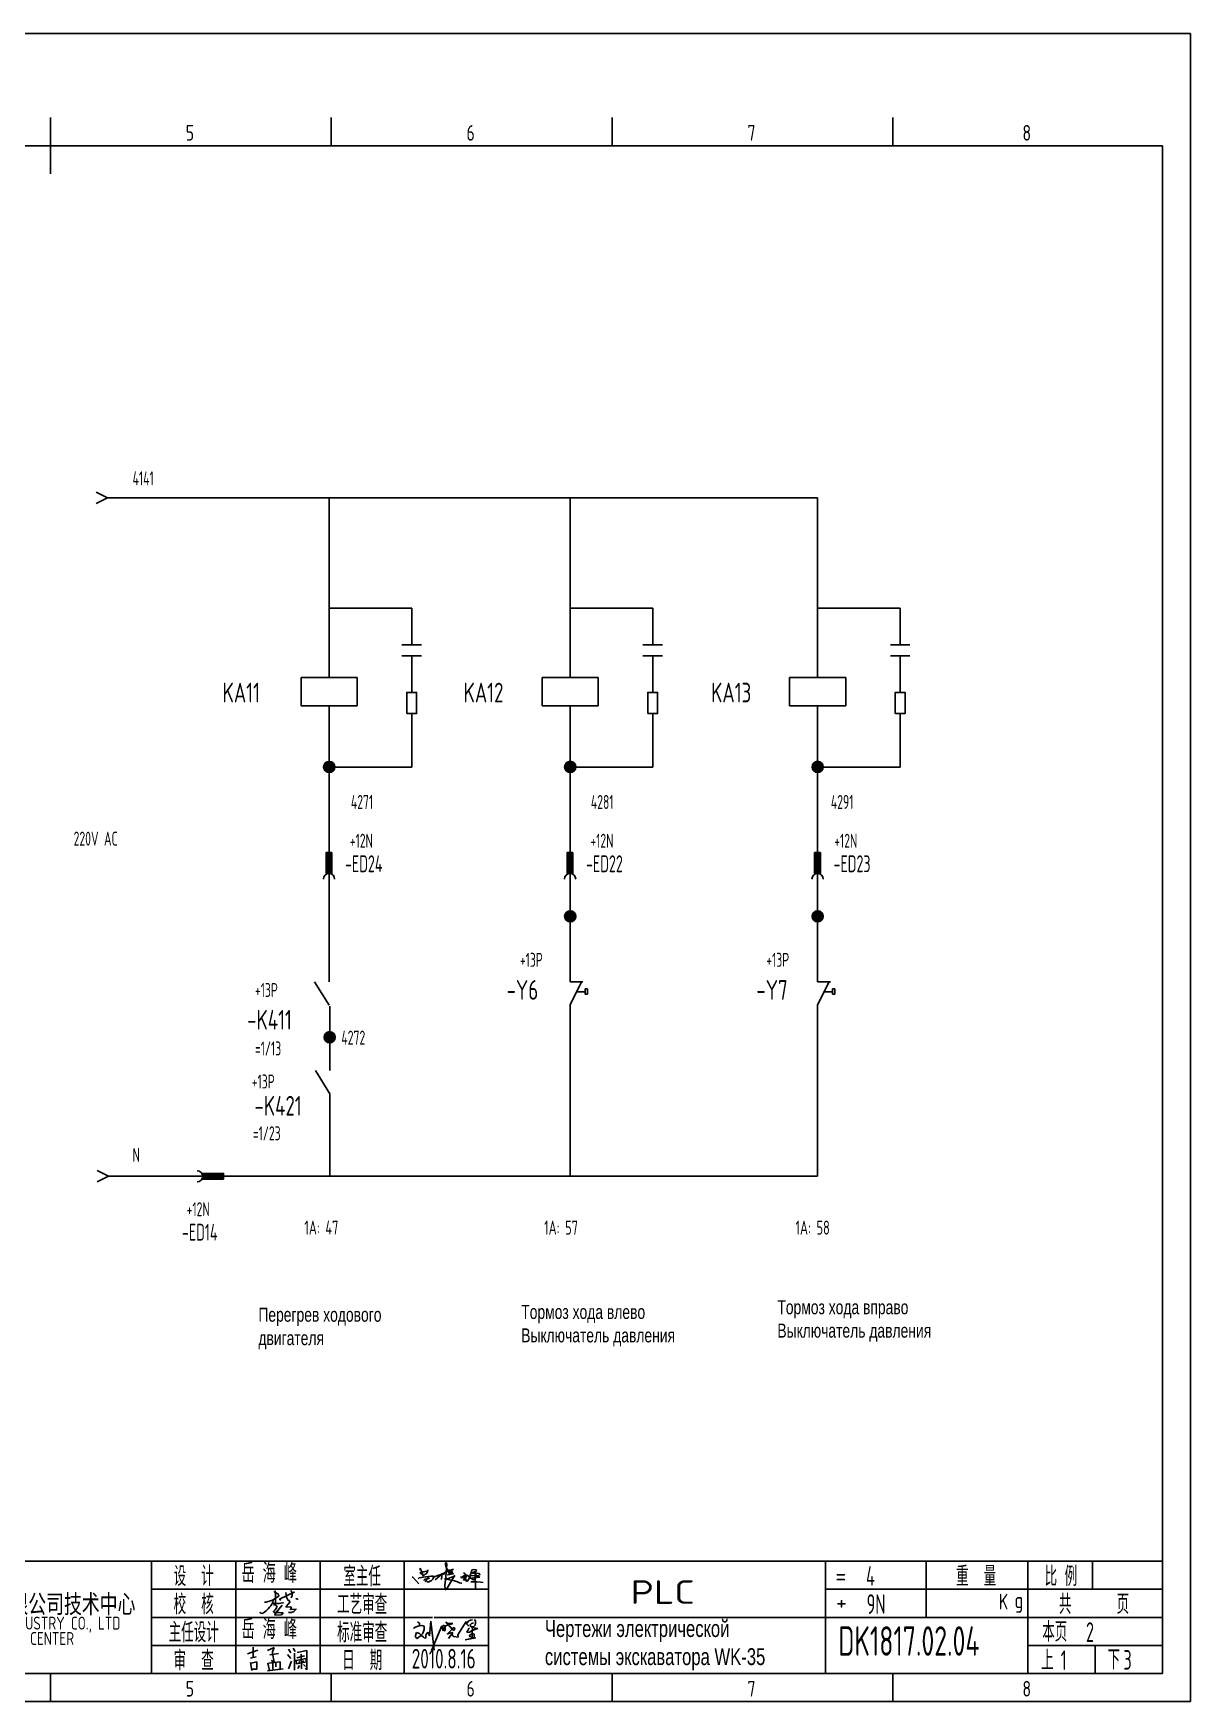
# Model space of a CAD drawing. Extents: x 590 to 9605, y -3741 to 975.
# Drawn here: x 4380.7 to 4586.7, y -1511.8 to -1214.8 of the extents above; entities that cross this region are included whole.
import ezdxf
from ezdxf.enums import TextEntityAlignment as Align

# ---------------------------------------------------------------- set-up
doc = ezdxf.new("R2010")
doc.units = 0
doc.header["$LTSCALE"] = 2
doc.header["$MEASUREMENT"] = 0
doc.linetypes.add('DASHED2', pattern=[0.375, 0.25, -0.125])
doc.linetypes.add('HIDDEN', pattern=[0.375, 0.25, -0.125])
doc.layers.get('0').update_dxf_attribs({"linetype": 'CONTINUOUS'})
for name, color, linetype in [('01', 7, 'CONTINUOUS'), ('11', 3, 'CONTINUOUS'), ('CONTINUOUS', 7, 'CONTINUOUS')]:
    doc.layers.add(name, color=color, linetype=linetype)
doc.styles.add('ROMAN', font='ROMANC.shx', dxfattribs={"width": 0.7, "height": 0.7})
doc.styles.add('ROMANS', font='romans', dxfattribs={"width": 0.67, "bigfont": 'hzlib'})
doc.styles.get("Standard").update_dxf_attribs({"font": 'isocp.shx', "width": 0.707, "bigfont": 'dfst.shx'})

# ---------------------------------------------------------------- blocks, each defined once
blk = doc.blocks.new('A$C5BE500A0')
for p, q in [((15.3, 41.2), (22.2, 26.1)), ((15.3, 40.1), (15.3, 41.2)), ((15.4, 37.7), (15.3, 40.1)), ((15.4, 32.4), (21, 34.6)), ((15.5, 31.8), (15.4, 32.4)), ((21, 34.6), (24.5, 35.1)), ((24.5, 35.1), (28.2, 35.6)), ((29.4, 34), (26.8, 30.7)), ((28.2, 35.6), (30.2, 36.8)), ((30.2, 38), (29.4, 34)), ((30.2, 36.8), (30.2, 38)), ((59.1, 30.4), (64.7, 33.7)), ((64.4, 48.9), (64.5, 51.6)), ((65.3, 44.3), (64.4, 48.9)), ((64.5, 51.6), (65.9, 52.2)), ((67.1, 48.5), (64.5, 17.9)), ((64.7, 33.7), (72, 37.3)), ((67.5, 39.5), (65.3, 44.3)), ((65.9, 52.2), (66.5, 51.5)), ((66.5, 51.5), (67.1, 48.5)), ((70.3, 36.3), (67.5, 39.5)), ((69.9, 34.1), (69.7, 33.3)), ((69.7, 33.3), (71.9, 33.6)), ((74.6, 36.5), (69.9, 34.1)), ((73.8, 32.8), (70.3, 36.3)), ((71.9, 33.6), (75.3, 34.2)), ((72, 37.3), (77.8, 39)), ((77.7, 30.8), (73.8, 32.8)), ((79.7, 39.2), (74.6, 36.5)), ((76.7, 32.6), (74.8, 31.8)), ((75.3, 34.2), (77, 34.5)), ((77.7, 33.5), (76.7, 32.6)), ((77, 34.5), (78, 34.1)), ((78, 34.1), (77.7, 33.5)), ((77.8, 39), (79.7, 39.2)), ((117.4, 32.7), (112.9, 30.9)), ((113.3, 30.9), (114.4, 35)), ((114.4, 35), (115.4, 38.4)), ((115.4, 38.4), (118.1, 38.8)), ((122.1, 34.8), (117.4, 32.7)), ((118.1, 38.8), (123.3, 38.3)), ((124.7, 36.8), (122.1, 34.8)), ((123.3, 38.3), (124.7, 36.8)), ((0, 24.1), (1.5, 23.9)), ((1.5, 23.9), (12.6, 10.8)), ((11.6, 21), (13.8, 22.8)), ((13.8, 22.8), (17.9, 23.5)), ((19.1, 30.1), (15.5, 31.8)), ((17.9, 23.5), (26, 24.9)), ((22.2, 26.1), (19.1, 30.1)), ((22.6, 18.1), (23.6, 19.3)), ((23.7, 17.3), (22.6, 18.1)), ((23.3, 27.9), (23.1, 27.8)), ((25.3, 29.5), (23.3, 27.9)), ((23.6, 19.3), (25.8, 19.9)), ((26.1, 16.2), (24.9, 15)), ((26.8, 30.7), (25.3, 29.5)), ((25.8, 19.9), (29.2, 20.8)), ((26, 24.9), (36.8, 26.1)), ((28.4, 20), (26.1, 16.2)), ((29.4, 15.2), (28.2, 15.7)), ((29.5, 22.1), (28.4, 20)), ((29.2, 20.8), (33, 21.4)), ((32.4, 15.1), (29.4, 15.2)), ((30.2, 22.7), (29.5, 22.1)), ((31.6, 22.6), (30.2, 22.7)), ((32.8, 22.1), (31.6, 22.6)), ((35, 16.2), (32.4, 15.1)), ((33, 21.4), (32.8, 22.1)), ((37.6, 17.7), (35, 16.2)), ((36.8, 26.1), (40.9, 26)), ((39.7, 20.3), (37.6, 17.7)), ((40.8, 21.6), (39.7, 20.3)), ((40.2, 22.8), (44.3, 25.4)), ((41.7, 24.4), (40.8, 21.6)), ((40.9, 26), (41.7, 24.4)), ((44.3, 25.4), (50.6, 27.7)), ((44.7, 18.7), (49.1, 22.6)), ((49.1, 22.6), (54.4, 27.2)), ((50.6, 27.7), (56.2, 29.3)), ((54.4, 27.2), (59.1, 30.4)), ((56.8, 20.6), (55.9, 19.6)), ((56.2, 29.3), (60.8, 29.6)), ((56.7, 31.7), (57.4, 29.6)), ((57.6, 25), (56.8, 20.6)), ((57.4, 29.6), (57.6, 25)), ((60.8, 29.6), (62.2, 29.2)), ((66.6, 21), (62.5, 20.6)), ((62.5, 20.6), (75.7, 18.4)), ((64.5, 17.9), (63.3, 8.5)), ((63.3, 8.5), (63.5, 0.1)), ((63.5, 0.1), (64.3, 0)), ((64.3, 0), (67.5, 2.5)), ((69.8, 21.4), (66.6, 21)), ((67.5, 2.5), (73.8, 13.7)), ((68.3, 28.6), (72.6, 29.4)), ((69.3, 29), (68.3, 28.6)), ((72, 30.5), (69.3, 29)), ((76.7, 24.1), (69.8, 21.4)), ((74.8, 31.8), (72, 30.5)), ((72.6, 29.4), (78.2, 30.4)), ((73.8, 13.7), (77.7, 20)), ((75.7, 18.4), (81.9, 16.6)), ((79.9, 25.4), (76.7, 24.1)), ((80.1, 30.5), (77.7, 30.8)), ((77.7, 20), (81.2, 25.6)), ((78.2, 30.4), (80.1, 30.5)), ((82.1, 26.9), (79.9, 25.4)), ((81.2, 25.6), (82.1, 26.9)), ((81.9, 16.6), (87.3, 14.8)), ((87.3, 14.8), (91.3, 12.9)), ((91.3, 12.9), (94.8, 12.6)), ((94.5, 25.2), (94.9, 23.9)), ((94.8, 12.6), (95.8, 12.8)), ((94.9, 23.9), (95.3, 23)), ((95.3, 23), (95.8, 22.8)), ((95.8, 22.8), (97, 23.3)), ((97, 23.3), (97.8, 25.3)), ((98.5, 23.8), (97.4, 25.9)), ((97.8, 25.3), (100.8, 27)), ((101.1, 23.3), (98.5, 23.8)), ((99, 31.4), (100.1, 32)), ((100.7, 21.1), (99.2, 17.4)), ((99.2, 17.4), (101.9, 20.9)), ((100.1, 32), (101.1, 31.6)), ((102.1, 27.7), (100.7, 21.1)), ((100.8, 27), (103.5, 26.5)), ((101.1, 31.6), (102.1, 30.6)), ((103.3, 23.7), (101.1, 23.3)), ((101.9, 20.9), (103.1, 21.8)), ((102.1, 30.6), (102.1, 27.7)), ((103.1, 21.8), (103.7, 20.1)), ((104.7, 23.9), (103.3, 23.7)), ((103.5, 26.5), (104.5, 25.2)), ((103.7, 20.1), (103.9, 18.5)), ((103.9, 18.5), (105, 16.1)), ((104.2, 28.7), (108.3, 26.3)), ((104.5, 25.2), (104.7, 23.9)), ((105, 16.1), (106.4, 15.7)), ((106.4, 15.7), (107.7, 17.3)), ((107.7, 17.3), (110.9, 22.6)), ((108.3, 26.3), (115.7, 20.2)), ((110.9, 22.6), (113.3, 30.9)), ((111.7, 21.6), (125.7, 23.5)), ((115.4, 22.1), (111.7, 21.6)), ((112.9, 30.9), (112.3, 30.9)), ((112.9, 26.9), (127.4, 26.5)), ((124.7, 26.6), (112.9, 26.9)), ((113.4, 15.2), (124.8, 14.7)), ((122.5, 23.3), (115.4, 22.1)), ((115.7, 20.2), (118.5, 18.9)), ((116.7, 30.8), (120.9, 31.8)), ((118.5, 18.9), (120.8, 19.6)), ((120.8, 19.6), (121.1, 20.7)), ((120.9, 31.8), (124.1, 32)), ((121.7, 31.5), (122.2, 1.9)), ((123, 28.1), (121.7, 31.5)), ((126.4, 24.6), (122.5, 23.3)), ((128.2, 25.5), (123, 28.1)), ((124.1, 32), (129.1, 31.3)), ((128.1, 26.7), (124.7, 26.6)), ((124.8, 14.7), (132, 14.1)), ((125.7, 23.5), (130.1, 23.8)), ((127.4, 26.5), (126.4, 24.6)), ((130.2, 28.3), (128.1, 26.7)), ((130.5, 24.3), (128.2, 25.5)), ((129.1, 31.3), (130.7, 30.3)), ((130.1, 23.8), (130.5, 24.3)), ((130.7, 30.3), (130.2, 28.3)), ((132, 14.1), (137.3, 13.6))]:
    blk.add_line(p, q)
blk = doc.blocks.new('lf')
for points in [[(409.4, 317.6), (411.9, 317.6), (420.7, 320.5), (429.4, 326.1), (429, 328.4), (426.7, 330.1), (424.2, 331.3), (423.4, 332.6), (424.4, 333.4), (425, 330.7), (425, 327.4), (425, 324.7), (424.8, 321.8), (424.8, 320.3), (424.8, 318.7), (425, 314.7), (425, 313), (424.8, 313)], [(432.1, 320.3), (430.6, 321.6), (450.9, 331.7), (450.9, 332.2)], [(439.5, 330.9), (440, 324.5), (442, 320.7)], [(446.2, 333.8), (448.1, 330.5), (448.1, 326.7), (446.6, 323.8)], [(421.5, 320.1), (421.3, 317.6), (420, 315.1), (418.6, 312.6), (416.7, 310.5), (414.9, 308.5), (411.9, 305.6), (410.1, 304.1), (408, 302.6), (406.1, 302), (403.6, 302.6), (403.6, 303.5), (403.9, 303.5)], [(421.3, 316.2), (424.8, 315.9), (427.1, 316), (429.8, 316), (434.8, 316.8), (436, 316.8)], [(421.9, 314.1), (423.8, 314.1), (425.4, 313.7), (426, 313), (426.9, 312), (427.1, 312), (426.5, 310.5), (426.1, 309.5), (424.2, 306.6), (423.1, 305.4), (422.1, 304.5), (423.2, 303.3), (427.3, 303.1), (429.8, 303.1), (432.3, 302.9), (435.4, 302.7), (433.1, 299.9), (424.6, 299.5), (424, 300.4), (425.6, 303.3), (434.3, 313.5)], [(441.8, 320.7), (443.7, 320.1), (444.9, 317.6), (443.1, 315.5), (439.7, 311.8), (439.8, 310.6), (445.4, 311.2), (447, 310.3), (445.6, 307.4), (453.6, 308), (450.3, 304.7), (447, 303.3), (443.7, 303.1), (442.9, 303.7)], [(453.4, 322.4), (454.9, 322.2), (455.7, 321.8), (456.1, 321.6), (456.3, 321.4)]]:
    blk.add_lwpolyline(points)

msp = doc.modelspace()

# ---------------------------------------------------------------- hatches: boundary and pattern name
at = {"linetype": 'HIDDEN'}
h = msp.add_hatch(color=0, dxfattribs=at)
edge = h.paths.add_edge_path()
edge.add_arc((4433.38, -1345.38), 1, 0, 360)
h = msp.add_hatch(color=0, dxfattribs=at)
edge = h.paths.add_edge_path()
edge.add_arc((4476.29, -1345.37), 1, 0, 360)
h = msp.add_hatch(color=0, dxfattribs=at)
edge = h.paths.add_edge_path()
edge.add_arc((4520.34, -1345.37), 1, 0, 360)
h = msp.add_hatch()
h.set_pattern_fill('_USER', color=256, scale=0.2, angle=-90, style=0, pattern_type=0)
h.set_pattern_definition([(270, (4428.35819, -1343.69588), (0.2, -4e-17), [])])
h.paths.add_polyline_path([(4432.83, -1364.34), (4433.87, -1364.34), (4433.87, -1360.63), (4432.83, -1360.63)])
h = msp.add_hatch()
h.set_pattern_fill('_USER', color=256, scale=0.2, angle=-90, style=0, pattern_type=0)
h.set_pattern_definition([(270, (4471.2646, -1343.69588), (0.2, -4e-17), [])])
h.paths.add_polyline_path([(4475.73, -1364.34), (4476.78, -1364.34), (4476.78, -1360.63), (4475.73, -1360.63)])
h = msp.add_hatch()
h.set_pattern_fill('_USER', color=256, scale=0.2, angle=-90, style=0, pattern_type=0)
h.set_pattern_definition([(270, (4515.32132, -1343.69588), (0.2, -4e-17), [])])
h.paths.add_polyline_path([(4519.79, -1364.34), (4520.84, -1364.34), (4520.84, -1360.63), (4519.79, -1360.63)])
h = msp.add_hatch(color=0, dxfattribs=at)
edge = h.paths.add_edge_path()
edge.add_arc((4476.29, -1371.97), 1, 0, 360)
h = msp.add_hatch(color=0, dxfattribs=at)
edge = h.paths.add_edge_path()
edge.add_arc((4520.34, -1371.97), 1, 0, 360)
h = msp.add_hatch(color=0, dxfattribs=at)
edge = h.paths.add_edge_path()
edge.add_arc((4433.46, -1393.5), 1, 0, 360)
h = msp.add_hatch()
h.set_pattern_fill('_USER', color=256, scale=0.2, angle=-180, style=0, pattern_type=0)
h.set_pattern_definition([(180, (4431.5073, -1413.26142), (-7e-17, -0.2), [])])
h.paths.add_polyline_path([(4410.86, -1417.73), (4410.86, -1418.78), (4414.57, -1418.78), (4414.57, -1417.73)])

# ---------------------------------------------------------------- linework, layer by layer
for p, q in [((4448.07, -1317.1), (4433.38, -1317.1)), ((4448.07, -1323.65), (4448.07, -1317.1)), ((4490.98, -1317.1), (4476.29, -1317.1)), ((4490.98, -1323.65), (4490.98, -1317.1)), ((4535.03, -1317.1), (4520.34, -1317.1)), ((4535.03, -1323.65), (4535.03, -1317.1)), ((4448.07, -1325.57), (4448.07, -1332.1)), ((4490.98, -1325.57), (4490.98, -1332.1)), ((4535.03, -1325.57), (4535.03, -1332.1)), ((4448.07, -1335.87), (4448.07, -1345.41)), ((4490.98, -1335.87), (4490.98, -1345.41)), ((4535.03, -1335.87), (4535.03, -1345.41)), ((4476.29, -1383.65), (4478.55, -1383.65)), ((4476.29, -1387.72), (4478.32, -1383.65)), ((4520.34, -1383.65), (4522.6, -1383.65)), ((4520.34, -1387.72), (4522.38, -1383.65)), ((4477.44, -1385.42), (4478.92, -1385.42)), ((4521.49, -1385.42), (4522.98, -1385.42)), ((4461.75, -1496.78), (4521.75, -1496.78)), ((4418.84, -1503.27), (4420.65, -1502.62)), ((4419.85, -1502.09), (4419.85, -1503.9)), ((4422.39, -1502.67), (4423.56, -1502.15)), ((4422.39, -1502.67), (4422.39, -1502.67)), ((4423.56, -1502.15), (4423.3, -1502.93)), ((4426.16, -1502.44), (4426.52, -1503.08)), ((4426.98, -1502.23), (4427.34, -1502.86)), ((4427.68, -1503.02), (4429.38, -1502.65)), ((4429.38, -1502.65), (4429.41, -1502.65)), ((4429.41, -1502.65), (4429.41, -1506.11)), ((4419.36, -1504.04), (4420.39, -1503.79)), ((4419.36, -1504.82), (4419.61, -1506.25)), ((4419.49, -1504.95), (4420.52, -1504.69)), ((4419.61, -1503.79), (4419.61, -1503.79)), ((4420.52, -1504.69), (4420.52, -1505.99)), ((4422.47, -1504.95), (4422.73, -1506.25)), ((4422.6, -1504.95), (4424.67, -1504.69)), ((4422.78, -1503.44), (4424.34, -1503.18)), ((4423.56, -1504.74), (4423.04, -1504.48)), ((4423.3, -1502.93), (4423.3, -1503.18)), ((4423.3, -1503.18), (4423.56, -1504.74)), ((4423.37, -1504.95), (4423.37, -1505.99)), ((4423.89, -1504.82), (4423.89, -1505.6)), ((4424.67, -1504.69), (4424.67, -1506.12)), ((4425.98, -1503.38), (4426.52, -1504.11)), ((4426.16, -1505.93), (4426.67, -1504.59)), ((4427.22, -1503.17), (4427.22, -1506.17)), ((4427.52, -1504.32), (4427.55, -1505.02)), ((4429.22, -1504.11), (4427.55, -1504.44)), ((4427.55, -1505.02), (4429.35, -1504.71)), ((4427.59, -1503.96), (4429.01, -1503.65)), ((4428.11, -1505.36), (4427.77, -1505.87)), ((4427.98, -1504.62), (4428.16, -1504.77)), ((4428.37, -1503.32), (4428.47, -1505.93)), ((4428.8, -1504.44), (4428.62, -1504.77)), ((4428.79, -1505.19), (4429.13, -1505.53)), ((4429.35, -1504.71), (4429.22, -1504.11)), ((4420.52, -1505.99), (4419.49, -1505.99)), ((4422.41, -1506.29), (4425.17, -1505.93)), ((4429.41, -1506.11), (4429.13, -1505.8))]:
    msp.add_line(p, q)
for points in [[(4447.2, -1335.87), (4448.94, -1335.87), (4448.94, -1332.1), (4447.2, -1332.1)], [(4490.1, -1335.87), (4491.85, -1335.87), (4491.85, -1332.1), (4490.1, -1332.1)], [(4534.16, -1335.87), (4535.91, -1335.87), (4535.91, -1332.1), (4534.16, -1332.1)], [(4433.87, -1360.63), (4433.87, -1364.34), (4432.83, -1364.34), (4432.83, -1360.63)], [(4476.78, -1360.63), (4476.78, -1364.34), (4475.73, -1364.34), (4475.73, -1360.63)], [(4520.84, -1360.63), (4520.84, -1364.34), (4519.79, -1364.34), (4519.79, -1360.63)], [(4478.93, -1384.89), (4479.34, -1384.89), (4479.34, -1385.82), (4478.93, -1385.82)], [(4522.99, -1384.89), (4523.4, -1384.89), (4523.4, -1385.82), (4522.99, -1385.82)], [(4414.57, -1418.78), (4410.86, -1418.78), (4410.86, -1417.73), (4414.57, -1417.73)]]:
    msp.add_lwpolyline(points, close=True)
at = {"layer": '01', "ltscale": 2}
for centre, start, end in [((4433.35, -1365.35), 0, 180), ((4476.26, -1365.35), 0, 180), ((4520.32, -1365.35), 0, 180), ((4409.86, -1418.26), 270, 90)]:
    msp.add_arc(centre, 1, start, end, dxfattribs=at)
at = {"layer": 'CONTINUOUS', "color": 3}
for p, q in [((4586.75, -1214.78), (4166.75, -1214.78)), ((4586.75, -1511.78), (4586.75, -1214.78)), ((4166.75, -1511.78), (4586.75, -1511.78))]:
    msp.add_line(p, q, dxfattribs=at)
at = {"layer": 'CONTINUOUS'}
for p, q in [((4383.75, -1234.78), (4383.75, -1229.78)), ((4186.75, -1234.78), (4581.75, -1234.78)), ((4383.75, -1234.78), (4383.75, -1239.78)), ((4581.75, -1506.78), (4581.75, -1234.78)), ((4391.91, -1296.47), (4393.91, -1297.47)), ((4391.91, -1298.47), (4393.91, -1297.47)), ((4433.38, -1297.47), (4433.38, -1329.48)), ((4476.29, -1297.47), (4476.29, -1329.48)), ((4520.34, -1297.47), (4520.34, -1329.48)), ((4446.33, -1323.65), (4449.81, -1323.65)), ((4489.24, -1323.65), (4492.71, -1323.65)), ((4533.3, -1323.65), (4536.77, -1323.65)), ((4446.33, -1325.57), (4449.81, -1325.57)), ((4489.24, -1325.57), (4492.71, -1325.57)), ((4533.3, -1325.57), (4536.77, -1325.57)), ((4438.38, -1329.48), (4428.38, -1329.48)), ((4428.38, -1329.48), (4428.38, -1334.48)), ((4438.38, -1334.48), (4438.38, -1329.48)), ((4481.29, -1329.48), (4471.29, -1329.48)), ((4471.29, -1329.48), (4471.29, -1334.48)), ((4481.29, -1334.48), (4481.29, -1329.48)), ((4525.34, -1329.48), (4515.34, -1329.48)), ((4515.34, -1329.48), (4515.34, -1334.48)), ((4525.34, -1334.48), (4525.34, -1329.48)), ((4428.38, -1334.48), (4433.38, -1334.48)), ((4433.38, -1334.48), (4433.38, -1383.65)), ((4433.38, -1346.01), (4433.38, -1334.48)), ((4433.38, -1334.48), (4438.38, -1334.48)), ((4471.29, -1334.48), (4476.29, -1334.48)), ((4476.29, -1334.48), (4476.29, -1383.65)), ((4476.29, -1334.48), (4481.29, -1334.48)), ((4476.29, -1346.01), (4476.29, -1334.48)), ((4515.34, -1334.48), (4520.34, -1334.48)), ((4520.34, -1334.48), (4520.34, -1383.65)), ((4520.34, -1346.01), (4520.34, -1334.48)), ((4520.34, -1334.48), (4525.34, -1334.48)), ((4433.38, -1345.42), (4433.38, -1345.42)), ((4476.29, -1345.41), (4476.29, -1345.41)), ((4520.34, -1345.41), (4520.34, -1345.41)), ((4433.38, -1372.03), (4433.38, -1372.03)), ((4476.29, -1372.02), (4476.29, -1372.02)), ((4520.34, -1372.02), (4520.34, -1372.02)), ((4476.31, -1373.43), (4476.31, -1373.43)), ((4520.36, -1373.43), (4520.36, -1373.43)), ((4433.51, -1387.99), (4433.51, -1399.41)), ((4476.29, -1387.72), (4476.29, -1418.25)), ((4520.34, -1387.72), (4520.34, -1418.25)), ((4433.46, -1393.55), (4433.46, -1393.55)), ((4433.51, -1403.58), (4433.51, -1418.24)), ((4392.08, -1417.25), (4394.08, -1418.25)), ((4392.08, -1419.25), (4394.08, -1418.25)), ((4413.32, -1418.13), (4413.32, -1418.13)), ((4569.25, -1486.78), (4569.25, -1491.78)), ((4448.41, -1498.75), (4448.66, -1498.55)), ((4448.41, -1498.75), (4448.66, -1498.55)), ((4448.41, -1498.75), (4448.66, -1498.55)), ((4448.41, -1498.75), (4448.66, -1498.55)), ((4448.66, -1498.55), (4449.02, -1498.4)), ((4448.66, -1498.55), (4449.02, -1498.4)), ((4448.66, -1498.55), (4449.02, -1498.4)), ((4448.66, -1498.55), (4449.02, -1498.4)), ((4448.76, -1499.98), (4448.87, -1499.62)), ((4448.76, -1499.98), (4448.87, -1499.62)), ((4448.76, -1499.98), (4448.87, -1499.62)), ((4448.76, -1499.98), (4448.87, -1499.62)), ((4448.87, -1499.62), (4448.92, -1499.47)), ((4448.87, -1499.62), (4448.92, -1499.47)), ((4448.87, -1499.62), (4448.92, -1499.47)), ((4448.87, -1499.62), (4448.92, -1499.47)), ((4448.92, -1499.47), (4449.12, -1499.52)), ((4448.92, -1499.47), (4449.12, -1499.52)), ((4448.92, -1499.47), (4449.12, -1499.52)), ((4448.92, -1499.47), (4449.12, -1499.52)), ((4449.02, -1498.4), (4449.38, -1498.3)), ((4449.02, -1498.4), (4449.38, -1498.3)), ((4449.02, -1498.4), (4449.38, -1498.3)), ((4449.02, -1498.4), (4449.38, -1498.3)), ((4449.07, -1497.58), (4449.43, -1497.79)), ((4449.07, -1497.58), (4449.43, -1497.79)), ((4449.07, -1497.58), (4449.43, -1497.79)), ((4449.07, -1497.58), (4449.43, -1497.79)), ((4449.12, -1499.52), (4449.48, -1499.67)), ((4449.12, -1499.52), (4449.48, -1499.67)), ((4449.12, -1499.52), (4449.48, -1499.67)), ((4449.12, -1499.52), (4449.48, -1499.67)), ((4449.38, -1498.3), (4449.89, -1498.25)), ((4449.38, -1498.3), (4449.89, -1498.25)), ((4449.38, -1498.3), (4449.89, -1498.25)), ((4449.38, -1498.3), (4449.89, -1498.25)), ((4449.43, -1497.79), (4449.48, -1497.94)), ((4449.43, -1497.79), (4449.48, -1497.94)), ((4449.43, -1497.79), (4449.48, -1497.94)), ((4449.43, -1497.79), (4449.48, -1497.94)), ((4449.48, -1497.94), (4449.48, -1498.25)), ((4449.48, -1497.94), (4449.48, -1498.25)), ((4449.48, -1497.94), (4449.48, -1498.25)), ((4449.48, -1497.94), (4449.48, -1498.25)), ((4449.48, -1499.67), (4449.84, -1500.03)), ((4449.48, -1499.67), (4449.84, -1500.03)), ((4449.48, -1499.67), (4449.84, -1500.03)), ((4449.48, -1499.67), (4449.84, -1500.03)), ((4449.99, -1499.72), (4449.68, -1499.98)), ((4449.99, -1499.72), (4449.68, -1499.98)), ((4449.99, -1499.72), (4449.68, -1499.98)), ((4449.99, -1499.72), (4449.68, -1499.98)), ((4449.89, -1498.25), (4450.3, -1498.35)), ((4449.89, -1498.25), (4450.3, -1498.35)), ((4449.89, -1498.25), (4450.3, -1498.35)), ((4449.89, -1498.25), (4450.3, -1498.35)), ((4450.19, -1499.32), (4449.99, -1499.72)), ((4450.19, -1499.32), (4449.99, -1499.72)), ((4450.19, -1499.32), (4449.99, -1499.72)), ((4450.19, -1499.32), (4449.99, -1499.72)), ((4450.3, -1498.96), (4450.19, -1499.32)), ((4450.3, -1498.96), (4450.19, -1499.32)), ((4450.3, -1498.96), (4450.19, -1499.32)), ((4450.3, -1498.96), (4450.19, -1499.32)), ((4450.3, -1498.35), (4450.3, -1498.55)), ((4450.3, -1498.35), (4450.3, -1498.55)), ((4450.3, -1498.35), (4450.3, -1498.55)), ((4450.3, -1498.35), (4450.3, -1498.55)), ((4450.3, -1498.55), (4450.3, -1498.96)), ((4450.3, -1498.55), (4450.3, -1498.96)), ((4450.3, -1498.55), (4450.3, -1498.96)), ((4450.3, -1498.55), (4450.3, -1498.96)), ((4450.6, -1499.88), (4450.76, -1499.62)), ((4450.6, -1499.88), (4450.76, -1499.62)), ((4450.6, -1499.88), (4450.76, -1499.62)), ((4450.6, -1499.88), (4450.76, -1499.62)), ((4450.76, -1499.62), (4450.96, -1499.42)), ((4450.76, -1499.62), (4450.96, -1499.42)), ((4450.76, -1499.62), (4450.96, -1499.42)), ((4450.76, -1499.62), (4450.96, -1499.42)), ((4450.96, -1499.42), (4451.01, -1499.52)), ((4450.96, -1499.42), (4451.01, -1499.52)), ((4450.96, -1499.42), (4451.01, -1499.52)), ((4450.96, -1499.42), (4451.01, -1499.52)), ((4451.01, -1499.52), (4451.16, -1499.88)), ((4451.01, -1499.52), (4451.16, -1499.88)), ((4451.01, -1499.52), (4451.16, -1499.88)), ((4451.01, -1499.52), (4451.16, -1499.88)), ((4451.21, -1500.08), (4451.47, -1497.43)), ((4451.21, -1500.08), (4451.47, -1497.43)), ((4451.21, -1500.08), (4451.47, -1497.43)), ((4451.21, -1500.08), (4451.47, -1497.43)), ((4451.47, -1497.43), (4452.08, -1502.63)), ((4451.47, -1497.43), (4452.08, -1502.63)), ((4451.47, -1497.43), (4452.08, -1502.63)), ((4451.47, -1497.43), (4452.08, -1502.63)), ((4451.62, -1502.68), (4453.41, -1498.27)), ((4451.62, -1502.68), (4453.41, -1498.27)), ((4451.62, -1502.68), (4453.41, -1498.27)), ((4451.62, -1502.68), (4453.41, -1498.27)), ((4453.46, -1498.34), (4453.57, -1498.82)), ((4453.46, -1498.34), (4453.57, -1498.82)), ((4453.46, -1498.34), (4453.57, -1498.82)), ((4453.46, -1498.34), (4453.57, -1498.82)), ((4453.57, -1498.34), (4453.71, -1498.23)), ((4453.57, -1498.34), (4453.71, -1498.23)), ((4453.57, -1498.34), (4453.71, -1498.23)), ((4453.57, -1498.34), (4453.71, -1498.23)), ((4453.68, -1499.15), (4453.57, -1498.34)), ((4453.68, -1499.15), (4453.57, -1498.34)), ((4453.68, -1499.15), (4453.57, -1498.34)), ((4453.68, -1499.15), (4453.57, -1498.34)), ((4453.57, -1498.82), (4453.68, -1499.15)), ((4453.57, -1498.82), (4453.68, -1499.15)), ((4453.57, -1498.82), (4453.68, -1499.15)), ((4453.57, -1498.82), (4453.68, -1499.15)), ((4453.71, -1498.23), (4453.86, -1498.23)), ((4453.71, -1498.23), (4453.86, -1498.23)), ((4453.71, -1498.23), (4453.86, -1498.23)), ((4453.71, -1498.23), (4453.86, -1498.23)), ((4453.79, -1498.93), (4453.82, -1498.67)), ((4453.79, -1498.93), (4453.82, -1498.67)), ((4453.79, -1498.93), (4453.82, -1498.67)), ((4453.79, -1498.93), (4453.82, -1498.67)), ((4453.82, -1499.19), (4453.79, -1498.93)), ((4453.82, -1499.19), (4453.79, -1498.93)), ((4453.82, -1499.19), (4453.79, -1498.93)), ((4453.82, -1499.19), (4453.79, -1498.93)), ((4453.82, -1498.67), (4453.9, -1498.49)), ((4453.82, -1498.67), (4453.9, -1498.49)), ((4453.82, -1498.67), (4453.9, -1498.49)), ((4453.82, -1498.67), (4453.9, -1498.49)), ((4453.93, -1499.26), (4453.82, -1499.19)), ((4453.93, -1499.26), (4453.82, -1499.19)), ((4453.93, -1499.26), (4453.82, -1499.19)), ((4453.93, -1499.26), (4453.82, -1499.19)), ((4453.86, -1498.23), (4454.01, -1498.56)), ((4453.86, -1498.23), (4454.01, -1498.56)), ((4453.86, -1498.23), (4454.01, -1498.56)), ((4453.86, -1498.23), (4454.01, -1498.56)), ((4453.9, -1498.49), (4454.15, -1498.31)), ((4453.9, -1498.49), (4454.15, -1498.31)), ((4453.9, -1498.49), (4454.15, -1498.31)), ((4453.9, -1498.49), (4454.15, -1498.31)), ((4454.01, -1498.93), (4453.93, -1499.26)), ((4454.01, -1498.93), (4453.93, -1499.26)), ((4454.01, -1498.93), (4453.93, -1499.26)), ((4454.01, -1498.93), (4453.93, -1499.26)), ((4454.01, -1498.56), (4454.01, -1498.93)), ((4454.01, -1498.56), (4454.01, -1498.93)), ((4454.01, -1498.56), (4454.01, -1498.93)), ((4454.01, -1498.56), (4454.01, -1498.93)), ((4454.12, -1497.57), (4455.26, -1498.86)), ((4454.3, -1497.79), (4454.12, -1497.57)), ((4454.12, -1497.57), (4455.26, -1498.86)), ((4454.3, -1497.79), (4454.12, -1497.57)), ((4454.12, -1497.57), (4455.26, -1498.86)), ((4454.3, -1497.79), (4454.12, -1497.57)), ((4454.12, -1497.57), (4455.26, -1498.86)), ((4454.3, -1497.79), (4454.12, -1497.57)), ((4454.15, -1498.31), (4454.56, -1498.12)), ((4454.15, -1498.31), (4454.56, -1498.12)), ((4454.15, -1498.31), (4454.56, -1498.12)), ((4454.15, -1498.31), (4454.56, -1498.12)), ((4455.4, -1497.87), (4454.3, -1497.79)), ((4455.4, -1497.87), (4454.3, -1497.79)), ((4455.4, -1497.87), (4454.3, -1497.79)), ((4455.4, -1497.87), (4454.3, -1497.79)), ((4454.63, -1499.52), (4454.41, -1499.74)), ((4454.63, -1499.52), (4454.41, -1499.74)), ((4454.63, -1499.52), (4454.41, -1499.74)), ((4454.63, -1499.52), (4454.41, -1499.74)), ((4454.41, -1499.74), (4454.52, -1499.7)), ((4454.41, -1499.74), (4454.52, -1499.7)), ((4454.41, -1499.74), (4454.52, -1499.7)), ((4454.41, -1499.74), (4454.52, -1499.7)), ((4454.52, -1499.7), (4455.22, -1499.48)), ((4454.52, -1499.7), (4455.22, -1499.48)), ((4454.52, -1499.7), (4455.22, -1499.48)), ((4454.52, -1499.7), (4455.22, -1499.48)), ((4454.56, -1498.12), (4455.07, -1497.98)), ((4454.56, -1498.12), (4455.07, -1497.98)), ((4454.56, -1498.12), (4455.07, -1497.98)), ((4454.56, -1498.12), (4455.07, -1497.98)), ((4454.6, -1500.51), (4455.18, -1499.81)), ((4454.6, -1500.51), (4455.18, -1499.81)), ((4454.6, -1500.51), (4455.18, -1499.81)), ((4454.6, -1500.51), (4455.18, -1499.81)), ((4454.93, -1499.22), (4454.63, -1499.52)), ((4454.93, -1499.22), (4454.63, -1499.52)), ((4454.93, -1499.22), (4454.63, -1499.52)), ((4454.93, -1499.22), (4454.63, -1499.52)), ((4455.37, -1498.67), (4454.93, -1499.22)), ((4455.37, -1498.67), (4454.93, -1499.22)), ((4455.37, -1498.67), (4454.93, -1499.22)), ((4455.37, -1498.67), (4454.93, -1499.22)), ((4455.4, -1499.52), (4455.04, -1499.96)), ((4455.4, -1499.52), (4455.04, -1499.96)), ((4455.4, -1499.52), (4455.04, -1499.96)), ((4455.4, -1499.52), (4455.04, -1499.96)), ((4455.07, -1497.98), (4455.4, -1497.87)), ((4455.07, -1497.98), (4455.4, -1497.87)), ((4455.07, -1497.98), (4455.4, -1497.87)), ((4455.07, -1497.98), (4455.4, -1497.87)), ((4455.18, -1499.81), (4455.26, -1499.81)), ((4455.18, -1499.81), (4455.26, -1499.81)), ((4455.18, -1499.81), (4455.26, -1499.81)), ((4455.18, -1499.81), (4455.26, -1499.81)), ((4455.22, -1499.48), (4455.37, -1499.52)), ((4455.22, -1499.48), (4455.37, -1499.52)), ((4455.22, -1499.48), (4455.37, -1499.52)), ((4455.22, -1499.48), (4455.37, -1499.52)), ((4455.26, -1498.86), (4455.59, -1499.11)), ((4455.26, -1498.86), (4455.59, -1499.11)), ((4455.26, -1498.86), (4455.59, -1499.11)), ((4455.26, -1498.86), (4455.59, -1499.11)), ((4455.26, -1499.81), (4455.37, -1500.07)), ((4455.26, -1499.81), (4455.37, -1500.07)), ((4455.26, -1499.81), (4455.37, -1500.07)), ((4455.26, -1499.81), (4455.37, -1500.07)), ((4455.62, -1498.6), (4455.37, -1498.67)), ((4455.62, -1498.6), (4455.37, -1498.67)), ((4455.62, -1498.6), (4455.37, -1498.67)), ((4455.62, -1498.6), (4455.37, -1498.67)), ((4455.37, -1499.52), (4455.4, -1499.52)), ((4455.37, -1499.52), (4455.4, -1499.52)), ((4455.37, -1499.52), (4455.4, -1499.52)), ((4455.37, -1499.52), (4455.4, -1499.52)), ((4455.59, -1499.11), (4455.73, -1498.86)), ((4455.59, -1499.11), (4455.73, -1498.86)), ((4455.59, -1499.11), (4455.73, -1498.86)), ((4455.59, -1499.11), (4455.73, -1498.86)), ((4455.73, -1498.86), (4455.62, -1498.6)), ((4455.73, -1498.86), (4455.62, -1498.6)), ((4455.73, -1498.86), (4455.62, -1498.6)), ((4455.73, -1498.86), (4455.62, -1498.6)), ((4456.28, -1499.87), (4457.78, -1497.49)), ((4456.28, -1499.87), (4457.78, -1497.49)), ((4456.28, -1499.87), (4457.78, -1497.49)), ((4456.28, -1499.87), (4457.78, -1497.49)), ((4457.77, -1497.56), (4457.9, -1497.99)), ((4457.77, -1497.56), (4457.9, -1497.99)), ((4457.77, -1497.56), (4457.9, -1497.99)), ((4457.77, -1497.56), (4457.9, -1497.99)), ((4457.87, -1497.82), (4458.23, -1497.4)), ((4457.87, -1497.82), (4458.23, -1497.4)), ((4457.87, -1497.82), (4458.23, -1497.4)), ((4457.87, -1497.82), (4458.23, -1497.4)), ((4458.06, -1499.09), (4457.87, -1499.39)), ((4458.06, -1499.09), (4457.87, -1499.39)), ((4458.06, -1499.09), (4457.87, -1499.39)), ((4458.06, -1499.09), (4457.87, -1499.39)), ((4457.87, -1499.39), (4457.97, -1499.45)), ((4457.87, -1499.39), (4457.97, -1499.45)), ((4457.87, -1499.39), (4457.97, -1499.45)), ((4457.87, -1499.39), (4457.97, -1499.45)), ((4457.9, -1497.99), (4458.13, -1498.25)), ((4457.9, -1497.99), (4458.13, -1498.25)), ((4457.9, -1497.99), (4458.13, -1498.25)), ((4457.9, -1497.99), (4458.13, -1498.25)), ((4457.97, -1499.45), (4458.33, -1499.39)), ((4457.97, -1499.45), (4458.33, -1499.39)), ((4457.97, -1499.45), (4458.33, -1499.39)), ((4457.97, -1499.45), (4458.33, -1499.39)), ((4458.23, -1498.77), (4458.06, -1499.09)), ((4458.23, -1498.77), (4458.06, -1499.09)), ((4458.23, -1498.77), (4458.06, -1499.09)), ((4458.23, -1498.77), (4458.06, -1499.09)), ((4458.13, -1498.25), (4458.26, -1498.28)), ((4458.13, -1498.25), (4458.26, -1498.28)), ((4458.13, -1498.25), (4458.26, -1498.28)), ((4458.13, -1498.25), (4458.26, -1498.28)), ((4458.23, -1497.4), (4458.52, -1497.3)), ((4458.23, -1497.4), (4458.52, -1497.3)), ((4458.23, -1497.4), (4458.52, -1497.3)), ((4458.23, -1497.4), (4458.52, -1497.3)), ((4458.33, -1498.64), (4458.23, -1498.77)), ((4458.33, -1498.64), (4458.23, -1498.77)), ((4458.33, -1498.64), (4458.23, -1498.77)), ((4458.33, -1498.64), (4458.23, -1498.77)), ((4458.29, -1500.14), (4458.52, -1499.84)), ((4458.29, -1500.14), (4458.52, -1499.84)), ((4458.29, -1500.14), (4458.52, -1499.84)), ((4458.29, -1500.14), (4458.52, -1499.84)), ((4458.33, -1499.39), (4458.85, -1499.13)), ((4458.33, -1499.39), (4458.85, -1499.13)), ((4458.33, -1499.39), (4458.85, -1499.13)), ((4458.33, -1499.39), (4458.85, -1499.13)), ((4458.46, -1498.25), (4458.52, -1498.02)), ((4458.46, -1498.25), (4458.52, -1498.02)), ((4458.46, -1498.25), (4458.52, -1498.02)), ((4458.46, -1498.25), (4458.52, -1498.02)), ((4458.65, -1498.47), (4458.46, -1498.25)), ((4458.65, -1498.47), (4458.46, -1498.25)), ((4458.65, -1498.47), (4458.46, -1498.25)), ((4458.65, -1498.47), (4458.46, -1498.25)), ((4458.52, -1497.3), (4458.91, -1497.2)), ((4458.52, -1497.3), (4458.91, -1497.2)), ((4458.52, -1497.3), (4458.91, -1497.2)), ((4458.52, -1497.3), (4458.91, -1497.2)), ((4458.52, -1498.02), (4458.72, -1497.86)), ((4458.52, -1498.02), (4458.72, -1497.86)), ((4458.52, -1498.02), (4458.72, -1497.86)), ((4458.52, -1498.02), (4458.72, -1497.86)), ((4458.52, -1499.84), (4459.01, -1499.65)), ((4458.52, -1499.84), (4459.01, -1499.65)), ((4458.52, -1499.84), (4459.01, -1499.65)), ((4458.52, -1499.84), (4459.01, -1499.65)), ((4459.08, -1498.44), (4458.65, -1498.47)), ((4459.08, -1498.44), (4458.65, -1498.47)), ((4459.08, -1498.44), (4458.65, -1498.47)), ((4459.08, -1498.44), (4458.65, -1498.47)), ((4458.72, -1497.86), (4458.98, -1497.79)), ((4458.72, -1497.86), (4458.98, -1497.79)), ((4458.72, -1497.86), (4458.98, -1497.79)), ((4458.72, -1497.86), (4458.98, -1497.79)), ((4458.85, -1498.57), (4458.88, -1498.93)), ((4459.83, -1498.77), (4458.85, -1498.57)), ((4458.85, -1498.57), (4458.88, -1498.93)), ((4459.83, -1498.77), (4458.85, -1498.57)), ((4458.85, -1498.57), (4458.88, -1498.93)), ((4459.83, -1498.77), (4458.85, -1498.57)), ((4458.85, -1498.57), (4458.88, -1498.93)), ((4459.83, -1498.77), (4458.85, -1498.57)), ((4458.85, -1499.13), (4459.3, -1498.93)), ((4458.88, -1498.93), (4458.85, -1499.42)), ((4458.85, -1499.13), (4459.3, -1498.93)), ((4458.88, -1498.93), (4458.85, -1499.42)), ((4458.85, -1499.13), (4459.3, -1498.93)), ((4458.88, -1498.93), (4458.85, -1499.42)), ((4458.85, -1499.13), (4459.3, -1498.93)), ((4458.88, -1498.93), (4458.85, -1499.42)), ((4458.85, -1499.42), (4458.85, -1499.91)), ((4458.85, -1499.42), (4458.85, -1499.91)), ((4458.85, -1499.42), (4458.85, -1499.91)), ((4458.85, -1499.42), (4458.85, -1499.91)), ((4458.98, -1497.79), (4459.08, -1497.76)), ((4458.98, -1497.79), (4459.08, -1497.76)), ((4458.98, -1497.79), (4459.08, -1497.76)), ((4458.98, -1497.79), (4459.08, -1497.76)), ((4459.01, -1499.65), (4459.21, -1499.78)), ((4459.01, -1499.65), (4459.21, -1499.78)), ((4459.01, -1499.65), (4459.21, -1499.78)), ((4459.01, -1499.65), (4459.21, -1499.78)), ((4459.34, -1498.18), (4459.08, -1498.44)), ((4459.34, -1498.18), (4459.08, -1498.44)), ((4459.34, -1498.18), (4459.08, -1498.44)), ((4459.34, -1498.18), (4459.08, -1498.44)), ((4459.17, -1497.2), (4459.4, -1497.33)), ((4459.17, -1497.2), (4459.4, -1497.33)), ((4459.17, -1497.2), (4459.4, -1497.33)), ((4459.17, -1497.2), (4459.4, -1497.33)), ((4459.21, -1499.78), (4459.17, -1500.27)), ((4459.21, -1499.78), (4459.17, -1500.27)), ((4459.21, -1499.78), (4459.17, -1500.27)), ((4459.21, -1499.78), (4459.17, -1500.27)), ((4459.3, -1498.93), (4459.83, -1498.77)), ((4459.3, -1498.93), (4459.83, -1498.77)), ((4459.3, -1498.93), (4459.83, -1498.77)), ((4459.3, -1498.93), (4459.83, -1498.77)), ((4459.44, -1497.72), (4459.34, -1498.18)), ((4459.44, -1497.72), (4459.34, -1498.18)), ((4459.44, -1497.72), (4459.34, -1498.18)), ((4459.44, -1497.72), (4459.34, -1498.18)), ((4459.4, -1497.33), (4459.44, -1497.72)), ((4459.4, -1497.33), (4459.44, -1497.72)), ((4459.4, -1497.33), (4459.44, -1497.72)), ((4459.4, -1497.33), (4459.44, -1497.72)), ((4448.76, -1500.28), (4448.76, -1499.98)), ((4448.76, -1500.28), (4448.76, -1499.98)), ((4448.76, -1500.28), (4448.76, -1499.98)), ((4448.76, -1500.28), (4448.76, -1499.98)), ((4449.02, -1500.54), (4448.76, -1500.28)), ((4449.02, -1500.54), (4448.76, -1500.28)), ((4449.02, -1500.54), (4448.76, -1500.28)), ((4449.02, -1500.54), (4448.76, -1500.28)), ((4449.68, -1499.98), (4449.02, -1500.54)), ((4449.68, -1499.98), (4449.02, -1500.54)), ((4449.68, -1499.98), (4449.02, -1500.54)), ((4449.68, -1499.98), (4449.02, -1500.54)), ((4449.84, -1500.03), (4450.14, -1500.28)), ((4449.84, -1500.03), (4450.14, -1500.28)), ((4449.84, -1500.03), (4450.14, -1500.28)), ((4449.84, -1500.03), (4450.14, -1500.28)), ((4450.14, -1500.28), (4450.3, -1500.39)), ((4450.14, -1500.28), (4450.3, -1500.39)), ((4450.14, -1500.28), (4450.3, -1500.39)), ((4450.14, -1500.28), (4450.3, -1500.39)), ((4450.3, -1500.39), (4450.6, -1500.49)), ((4450.3, -1500.39), (4450.6, -1500.49)), ((4450.3, -1500.39), (4450.6, -1500.49)), ((4450.3, -1500.39), (4450.6, -1500.49)), ((4450.6, -1500.49), (4450.6, -1499.88)), ((4450.6, -1500.49), (4450.6, -1499.88)), ((4450.6, -1500.49), (4450.6, -1499.88)), ((4450.6, -1500.49), (4450.6, -1499.88)), ((4451.16, -1499.88), (4451.16, -1499.98)), ((4451.16, -1499.88), (4451.16, -1499.98)), ((4451.16, -1499.88), (4451.16, -1499.98)), ((4451.16, -1499.88), (4451.16, -1499.98)), ((4451.16, -1499.98), (4451.21, -1500.08)), ((4451.16, -1499.98), (4451.21, -1500.08)), ((4451.16, -1499.98), (4451.21, -1500.08)), ((4451.16, -1499.98), (4451.21, -1500.08)), ((4455.04, -1499.96), (4454.6, -1500.51)), ((4455.04, -1499.96), (4454.6, -1500.51)), ((4455.04, -1499.96), (4454.6, -1500.51)), ((4455.04, -1499.96), (4454.6, -1500.51)), ((4455.37, -1500.07), (4455.55, -1500.21)), ((4455.37, -1500.07), (4455.55, -1500.21)), ((4455.37, -1500.07), (4455.55, -1500.21)), ((4455.37, -1500.07), (4455.55, -1500.21)), ((4455.55, -1500.21), (4456.32, -1500.29)), ((4455.55, -1500.21), (4456.32, -1500.29)), ((4455.55, -1500.21), (4456.32, -1500.29)), ((4455.55, -1500.21), (4456.32, -1500.29)), ((4456.34, -1500.28), (4456.28, -1499.87)), ((4456.34, -1500.28), (4456.28, -1499.87)), ((4456.34, -1500.28), (4456.28, -1499.87)), ((4456.34, -1500.28), (4456.28, -1499.87)), ((4457.61, -1500.79), (4459.47, -1500.4)), ((4457.61, -1500.79), (4459.47, -1500.4)), ((4457.61, -1500.79), (4459.47, -1500.4)), ((4457.61, -1500.79), (4459.47, -1500.4)), ((4458.95, -1500.5), (4457.61, -1500.79)), ((4458.95, -1500.5), (4457.61, -1500.79)), ((4458.95, -1500.5), (4457.61, -1500.79)), ((4458.95, -1500.5), (4457.61, -1500.79)), ((4458.82, -1500.37), (4458.29, -1500.14)), ((4458.82, -1500.37), (4458.29, -1500.14)), ((4458.82, -1500.37), (4458.29, -1500.14)), ((4458.82, -1500.37), (4458.29, -1500.14)), ((4458.85, -1499.91), (4458.82, -1500.37)), ((4458.85, -1499.91), (4458.82, -1500.37)), ((4458.85, -1499.91), (4458.82, -1500.37)), ((4458.85, -1499.91), (4458.82, -1500.37)), ((4459.17, -1500.27), (4458.95, -1500.5)), ((4459.17, -1500.27), (4458.95, -1500.5)), ((4459.17, -1500.27), (4458.95, -1500.5)), ((4459.17, -1500.27), (4458.95, -1500.5)), ((4569.75, -1506.78), (4569.75, -1501.78)), ((4186.75, -1506.78), (4581.75, -1506.78)), ((4383.75, -1511.78), (4383.75, -1506.78)), ((4401.75, -1506.78), (4461.75, -1506.78))]:
    msp.add_line(p, q, dxfattribs=at)
at = {"layer": 'CONTINUOUS', "linetype": 'Continuous'}
for p, q in [((4433.75, -1234.78), (4433.75, -1229.78)), ((4483.75, -1234.78), (4483.75, -1229.78)), ((4533.75, -1234.78), (4533.75, -1229.78)), ((4186.75, -1486.78), (4581.75, -1486.78)), ((4401.75, -1506.78), (4401.75, -1486.78)), ((4416.75, -1486.78), (4416.75, -1506.78)), ((4431.75, -1486.78), (4431.75, -1506.78)), ((4446.75, -1486.78), (4446.75, -1506.78)), ((4461.75, -1486.78), (4461.75, -1506.78)), ((4521.75, -1506.78), (4521.75, -1486.78)), ((4539.64, -1486.78), (4539.64, -1496.78)), ((4557.75, -1486.78), (4557.75, -1506.78)), ((4401.75, -1491.78), (4451.75, -1491.78)), ((4451.75, -1491.78), (4461.75, -1491.78)), ((4451.75, -1491.78), (4461.75, -1491.78)), ((4521.75, -1491.78), (4581.75, -1491.78)), ((4401.75, -1496.78), (4451.75, -1496.78)), ((4452.07, -1496.78), (4461.75, -1496.78)), ((4521.75, -1496.78), (4581.75, -1496.78)), ((4401.75, -1501.78), (4451.75, -1501.78)), ((4451.75, -1501.78), (4461.75, -1501.78)), ((4557.75, -1501.78), (4581.75, -1501.78)), ((4433.75, -1511.78), (4433.75, -1506.78)), ((4483.75, -1511.78), (4483.75, -1506.78)), ((4533.75, -1511.78), (4533.75, -1506.78))]:
    msp.add_line(p, q, dxfattribs=at)
at = {"layer": 'CONTINUOUS', "ltscale": 2}
for p, q in [((4393.91, -1297.47), (4520.34, -1297.47)), ((4433.38, -1345.41), (4448.07, -1345.41)), ((4476.29, -1345.41), (4490.98, -1345.41)), ((4520.34, -1345.41), (4535.03, -1345.41)), ((4433.38, -1387.8), (4430.79, -1383.61)), ((4433.52, -1403.6), (4430.93, -1399.41)), ((4394.08, -1418.25), (4520.34, -1418.25))]:
    msp.add_line(p, q, dxfattribs=at)
at = {"layer": 'CONTINUOUS', "color": 7}
for p, q in [((4433.36, -1360.9), (4433.36, -1360.9)), ((4476.26, -1360.9), (4476.26, -1360.9)), ((4520.32, -1360.9), (4520.32, -1360.9)), ((4414.3, -1418.26), (4414.3, -1418.26))]:
    msp.add_line(p, q, dxfattribs=at)
at = {"layer": 'CONTINUOUS'}
for centre in [(4433.38, -1345.38), (4476.29, -1345.37), (4520.34, -1345.37), (4476.29, -1371.97), (4520.34, -1371.97), (4433.46, -1393.5)]:
    msp.add_circle(centre, 1, dxfattribs=at)

# ---------------------------------------------------------------- block references
for name, p, xscale, yscale, zscale in [('A$C5BE500A0', (4448.15, -1491.83), 0.09216000000242275, 0.09215999999923952, 0.09216000000000003), ('lf', (4369.43, -1534.73), 0.1280000000006112, 0.1279999999999291, 0.128)]:
    msp.add_blockref(name, p, dxfattribs=dict(xscale=xscale, yscale=yscale, zscale=zscale))

# ---------------------------------------------------------------- texts
at = {"width": 1.327551}
msp.add_text('PLC', height=4.2, dxfattribs=at).set_placement((4487.02, -1494.37), (4498.45, -1494.37), align=Align.FIT)
at = {"char_height": 3.5, "attachment_point": 1}
for s, insert, width in [('岳 海 峰', (4417.77, -1487.15), 12.9495), ('岳 海 峰', (4417.77, -1497.15), 12.9495), ('2010.8.16', (4448.07, -1502.38), 12.1142)]:
    msp.add_mtext(s, dxfattribs=dict(at, insert=insert, width=width))
at = {"layer": '11', "width": 0.707}
msp.add_text('DK1817.02.04', height=5.25, dxfattribs=at).set_placement((4524.02, -1503.61))
at = {"layer": 'CONTINUOUS', "linetype": 'Continuous', "style": 'ROMAN', "width": 0.7}
for s, p in [('5', (4407.84, -1233.88)), ('6', (4457.82, -1233.88)), ('7', (4507.85, -1233.88)), ('8', (4556.8, -1233.88)), ('K', (4552.59, -1495.38)), ('g', (4555.41, -1495.12)), ('5', (4407.84, -1510.88)), ('6', (4457.82, -1510.88)), ('7', (4507.85, -1510.88)), ('8', (4556.8, -1510.88))]:
    msp.add_text(s, height=2.8, dxfattribs=at).set_placement(p)
at = {"layer": 'CONTINUOUS', "color": 7, "width": 0.67}
for s, p in [('4141', (4398.37, -1295.24)), ('4271', (4437.24, -1352.86)), ('4281', (4479.96, -1352.86)), ('4291', (4522.69, -1352.86)), ('220V AC', (4387.88, -1359.39)), ('+13P', (4467.33, -1380.97)), ('+13P', (4511.2, -1380.97)), ('+13P', (4420.16, -1386.34)), ('4272', (4435.55, -1394.82)), ('=1/13', (4420.16, -1396.75)), ('+13P', (4419.6, -1402.63)), ('=1/23', (4419.79, -1411.85)), ('N', (4398.37, -1415.71))]:
    msp.add_text(s, height=2.5, dxfattribs=at).set_placement(p)
at = {"layer": 'CONTINUOUS', "style": 'ROMANS', "width": 0.67}
for s, p in [('KA11', (4414.39, -1333.88)), ('KA12', (4457.3, -1333.88)), ('KA13', (4501.36, -1333.88)), ('-Y6', (4464.96, -1386.82)), ('-Y7', (4509.43, -1386.82)), ('-K411', (4418.77, -1392.14)), ('-K421', (4420.07, -1407.45))]:
    msp.add_text(s, height=3.5, dxfattribs=at).set_placement(p)
at = {"layer": 'CONTINUOUS', "color": 1, "width": 0.67}
for s, height, p in [('+12N', 2.5, (4437.05, -1359.77)), ('+12N', 2.5, (4479.88, -1359.77)), ('+12N', 2.5, (4523.3, -1359.77)), ('-ED24', 3, (4436.2, -1364.11)), ('-ED22', 3, (4479.11, -1364.11)), ('-ED23', 3, (4523.17, -1364.11)), ('+12N', 2.5, (4408, -1425.36)), ('-ED14', 3, (4407.16, -1429.71))]:
    msp.add_text(s, height=height, dxfattribs=at).set_placement(p)
at = {"layer": 'CONTINUOUS', "color": 0, "linetype": 'ByBlock', "width": 0.707}
for s, p in [('1A: 47', (4428.96, -1428.64)), ('1A: 57', (4471.65, -1428.64)), ('1A: 58', (4516.4, -1428.64))]:
    msp.add_text(s, height=2.5, dxfattribs=at).set_placement(p)
at = {"layer": 'CONTINUOUS', "width": 0.67}
for s, p in [('设  计', (4409.25, -1489.28)), ('室主任', (4439.25, -1489.28)), ('重  量', (4548.55, -1489.28)), ('比 例', (4563.65, -1489.28)), ('校  核', (4409.25, -1494.28)), ('工艺审查', (4439.25, -1494.28)), ('共      页', (4569.55, -1494.27)), ('主任设计', (4409.25, -1499.28)), ('标准审查', (4439.25, -1499.28)), ('本页', (4562.55, -1499.17)), ('审  查', (4409.25, -1504.28)), ('日  期', (4439.25, -1504.28)), ('上', (4561.25, -1504.26)), ('下', (4573.07, -1504.26))]:
    msp.add_text(s, height=3.5, dxfattribs=at).set_placement(p, align=Align.MIDDLE)
for s, p in [('4', (4528.95, -1491.15)), ('9N', (4529.06, -1496.17)), ('2', (4568.11, -1501.15)), ('1', (4563.61, -1506.15)), ('3', (4574.77, -1506.09))]:
    msp.add_text(s, height=3.5, dxfattribs=at).set_placement(p)
at = {"layer": 'CONTINUOUS', "linetype": 'Continuous', "style": 'ROMAN'}
for s, p in [('=', (4523.48, -1490.73)), ('+', (4523.59, -1495.46))]:
    msp.add_text(s, height=2.8, dxfattribs=at).set_placement(p)
at = {"layer": 'CONTINUOUS', "linetype": 'DASHED2', "ltscale": 2, "attachment_point": 1}
for s, insert, char_height, width in [('{\\fArial|b0|i0|c204|p34;Тормоз хода вправо Выключатель давления}', (4513.17, -1440.31), 2.5, 27.8597), ('{\\fArial|b0|i0|c204|p34;Перегрев ходового двигателя}', (4420.77, -1441.64), 2.5, 24.2383), ('{\\fArial|b0|i0|c204|p34;Тормоз хода влево\\fArial|b0|i0|c0|p34;\\P\\fArial|b0|i0|c204|p34;Выключатель давления}', (4467.57, -1441.15), 2.5, 27.8597), ('{\\fArial|b0|i0|c204|p34;Чертежи электрической системы экскаватора WK-35}', (4471.78, -1497.27), 3, 42.8436)]:
    msp.add_mtext(s, dxfattribs=dict(at, insert=insert, char_height=char_height, width=width))
at = {"layer": 'CONTINUOUS', "insert": (4376.61, -1497.21), "char_height": 3.3, "width": 50, "attachment_point": 5, "line_spacing_factor": 0.7125}
msp.add_mtext('{\\f宋体|b0|i0|c134|p2;太原重工股份有限公司技术中心\\P\\Fromans.shx;\\H0.6969x;TAIYUAN HEAVY INDUSTRY CO., LTD\\PTECHNOLOGY CENTER}', dxfattribs=at)

doc.saveas('drawing.dxf')
